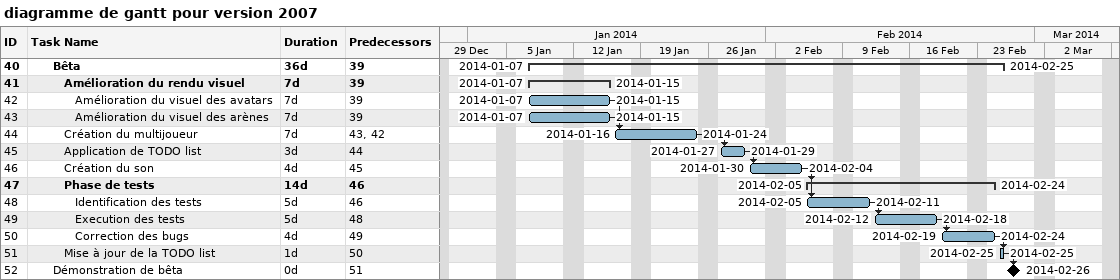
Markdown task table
diagramme de gantt pour version 2007

| ID | Level | Task | Duration | Start | Finish | Predecessors |
|---|---|---|---|---|---|---|
| 40 | 3 | **Bêta** | 36d | 2014-01-07 | 2014-02-25 | 39 |
| 41 | 4 | **Amélioration du rendu visuel** | 7d | 2014-01-07 | 2014-01-15 | 39 |
| 42 | 5 | Amélioration du visuel des avatars | 7d | 2014-01-07 | 2014-01-15 | 39 |
| 43 | 5 | Amélioration du visuel des arènes | 7d | 2014-01-07 | 2014-01-15 | 39 |
| 44 | 4 | Création du multijoueur | 7d | 2014-01-16 | 2014-01-24 | 43, 42 |
| 45 | 4 | Application de TODO list | 3d | 2014-01-27 | 2014-01-29 | 44 |
| 46 | 4 | Création du son | 4d | 2014-01-30 | 2014-02-04 | 45 |
| 47 | 4 | **Phase de tests** | 14d | 2014-02-05 | 2014-02-24 | 46 |
| 48 | 5 | Identification des tests | 5d | 2014-02-05 | 2014-02-11 | 46 |
| 49 | 5 | Execution des tests | 5d | 2014-02-12 | 2014-02-18 | 48 |
| 50 | 5 | Correction des bugs | 4d | 2014-02-19 | 2014-02-24 | 49 |
| 51 | 4 | Mise à jour de la TODO list | 1d | 2014-02-25 | 2014-02-25 | 50 |
| 52 | 3 | Démonstration de bêta | 0d | 2014-02-26 | 2014-02-26 | 51 |
